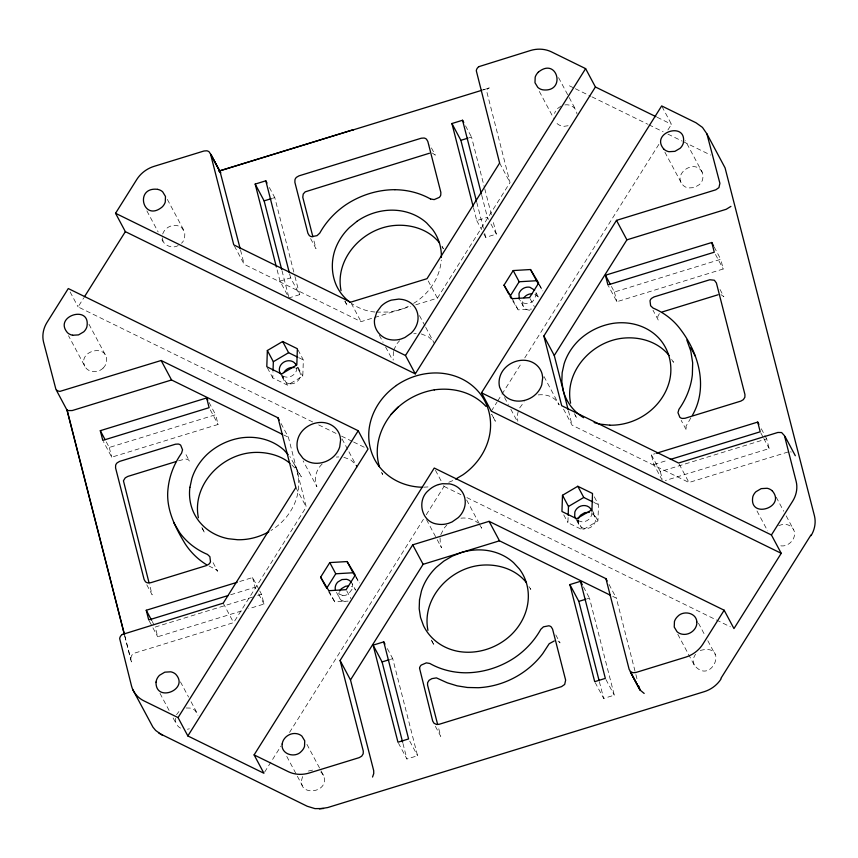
<?xml version="1.0" encoding="UTF-8"?>
<svg xmlns="http://www.w3.org/2000/svg" width="858" height="858" viewBox="0 0 858 858"><rect width="100%" height="100%" fill="white"/><g stroke="black" fill="none" stroke-linecap="round" stroke-linejoin="round"><path stroke-width="0.64" stroke-dasharray="4.29 3.22" d="M175.386 718.361C174.753 722.726 177.488 727.134 181.596 728.646M578.12 520.205C577.402 524.635 581.381 528.678 585.746 528.592A8.966 7.99 -28.1 0 0 595.152 522.018A8.977 8.001 -28.1 0 0 594.101 515.283L590.744 512.773M297.973 349.849L303.357 359.931L302.788 376.147L287.505 385.156L272.78 377.938L272.994 371.696M440.057 537.891L440.347 544.551L441.538 547.822L437.151 539.607M594.315 496.846L598.498 504.686L597.929 520.913L582.646 529.922L567.921 522.694L568.135 516.452M393.361 351.437L393.157 360.113M518.243 411.357L517.449 414.961L517.792 421.235M338.846 593.843L339.157 592.428M162.688 234.019C164.554 228.207 171.01 224.442 176.995 225.6A11.712 10.435 -28.1 0 1 182.035 228.099L184.835 232.7L184.642 238.267A11.712 10.435 -28.1 0 1 181.51 243.243M302.692 776.576C294.455 797.339 330.866 794.068 323.466 775.342L306.606 743.757M393.618 350.236L396.975 343.672L399.592 340.701M440.798 534.663L444.154 528.099L446.771 525.117M690.872 417.878L686.014 426.201L686.55 430.416L681.177 420.345M312.677 421.964L78.089 306.907L83.73 297.919M124.828 636.175L131.413 661.926C130.309 658.901 130.824 654.397 134.277 653.206L233.612 622.629L306.252 506.992L288.417 437.29L281.081 423.552M415.765 304.815L437.398 298.155L510.017 182.518L486.829 91.849C485.714 86.679 495.345 87.108 482.636 89.929M176.544 714.703L178.936 711.518M264.618 772.114L280.995 746.042M289.543 732.432L423.412 519.283M426.254 514.746L444.058 486.4L442.224 482.957M491.312 411.164L497.007 402.091M497.715 400.954L501.276 395.291M501.994 394.154L521.932 362.408M524.774 357.872L659.362 143.565M667.91 129.955L671.471 124.292L662.279 107.078M519.68 407.893L524.217 401.812M322.158 463.996C315.948 469.937 313.331 479.654 316.913 486.701L303.131 460.885M659.384 313.61L657.732 316.602L658.386 320.313L653.013 310.242M103.121 368.071C98.166 373.262 88.02 372.994 84.738 366.119L68.501 335.703M561.014 106.113L557.679 108.44A11.712 10.435 -28.1 0 0 554.547 113.428M448.798 482.239L453.614 480.298M178.174 245.581C171.461 249.281 163.181 244.959 161.25 237.784M778.656 525.632L782.528 524.442L786.486 524.538A11.712 10.435 -28.1 0 1 791.526 527.005C799.817 534.631 789.789 548.241 779.836 545.624M308.408 771.052L314.285 769.733M700.267 650.461C729.911 642.545 711.379 686.647 694.229 665.047L677.359 633.472M483.14 89.886L488.256 88.31M272.404 198.316L274.774 197.597L294.637 275.246M469.154 137.773L471.514 137.044L484.427 187.516M280.008 281.145L290.637 277.874L299.603 294.659L288.964 297.93L280.008 281.145L276.694 268.2M473.444 207.657L476.758 220.592L487.387 217.321L488.588 219.562M483.923 234.019L485.714 237.376L496.353 234.105L493.039 221.16M234.384 245.999L244.165 264.328L361.036 321.664L410.671 306.381M106.274 441.881L109.266 447.468L215.605 414.746L218.093 424.453L111.744 457.175L103.378 441.516M611.411 286.422L614.392 292.01L720.752 259.288L723.23 268.994L616.881 301.716L608.515 286.057M178.582 460.8L185.575 458.944L188.363 459.738L189.5 461.164L184.717 452.209M239.768 581.488L252.584 577.541L259.159 589.854M662.226 480.18L653.86 464.521L651.372 454.815L655.169 453.646M230.727 594.733L255.073 587.247L256.263 589.489M653.86 464.521L667.781 460.231M252.574 597.082L155.201 627.048L157.69 636.754L243.533 610.338M257.7 595.506L261.551 594.326L264.028 604.032L248.659 608.762M651.372 454.815L660.338 471.589L766.687 438.867L769.176 448.573L665.347 480.523M563.534 409.137L572.093 425.182L688.974 482.496L788.298 451.93M390.358 659.384L392.717 658.654L417.556 755.726L406.917 758.998L398.552 743.339M587.108 598.83L589.467 598.101L614.296 695.173L603.667 698.444L595.302 682.786M568.125 125.74L564.114 126.298A11.69 10.414 -28.1 0 1 557.153 123.616L555.92 122.265M187.409 729.246L189.382 728.807M413.792 333.762L416.205 333.623M336.357 457.067L338.771 456.928M460.971 518.189C466.655 517.395 474.002 519.122 477.82 522.951M564.896 104.912C570.516 103.893 576.748 107.979 576.962 113.932M512.741 300.836L518.189 309.867L531.51 309.073M538.245 394.894C546.106 394.079 553.174 396.289 557.614 402.241L559.137 404.879L543.468 375.547M423.713 487.194L430.341 486.797M328.646 591.741L334.781 601.898L348.112 601.104M186.143 707.989L190.101 708.075A11.712 10.435 -28.1 0 1 195.131 710.553L197.941 715.186M374.957 312.012L370.967 311.593A55.985 49.882 -28.1 0 1 351.909 303.721M376.287 312.151L389.789 312.012L399.217 309.91A56.006 49.903 -28.1 0 0 408.258 306.338M529.879 310.188L528.389 310.028A8.784 7.829 -28.1 0 1 524.549 308.151L519.905 300.332M290.605 383.826L289.114 383.665A8.784 7.829 -28.1 0 1 285.274 381.789L284.33 380.759M342.889 595.516L337.559 593.479A8.977 8.001 -28.1 0 1 336.626 592.438M790.486 451.844L791.28 452.069M421.278 333.944L428.153 336.583L432.722 340.776M343.844 457.25L350.707 459.888L355.287 464.081L357.078 467.063L348.305 450.632M432.357 153.046L435.296 155.159L429.912 145.088M720.945 294.594L723.873 296.707L719.69 288.867M657.207 117.289L671.471 124.292M569.433 85.811L574.174 88.138M575.364 88.717L590.787 96.278M591.977 96.868L647.736 124.217M648.927 124.807L663.159 131.789M667.91 134.116L682.142 141.098M683.333 141.677L710.617 155.062M534.866 294.38L538.234 296.889A8.977 7.99 -28.1 0 1 538.953 298.08L535.371 291.366A8.977 7.99 -28.1 0 1 536.003 295.484L533.311 300.708A8.977 7.99 -28.1 0 1 526.276 303.517L524.806 303.324A8.784 7.829 -28.1 0 1 520.967 301.437L520.023 300.407M298.82 357.7L303.357 359.931M593.961 502.466L598.498 504.686M577.97 520.688L582.164 521.879A8.977 8.001 -28.1 0 0 591.923 512.451M318.693 424.914L336.744 433.762M341.548 436.121L352.381 441.43M353.582 442.02L364.414 447.329M444.058 486.4L460.896 494.658M466.913 497.608L730.362 626.812M283.644 434.952L288.417 437.29M612.762 596.385L616.344 598.144L635.563 673.262M558.065 641.065L560.07 642.91L555.287 633.955M209.03 566.012L216.624 569.884L215.819 569.465M341.152 600.192L346.471 602.23A8.977 7.99 -28.1 0 0 347.994 602.134M216.27 569.701L217.664 571.256L212.28 561.186M291.806 464.875L296.9 470.109L301.287 476.844L289.875 456.531M671.61 359.448L673.487 362.291L671.6 358.783M442.052 246.857L443.307 248.756M528.968 586.582L530.845 589.425L528.957 585.917M323.466 775.342L321.289 772.425A11.712 10.435 -28.1 0 0 319.798 771.31M539.21 285.231L542.621 290.873M479.901 525.203L481.692 528.185L480.448 525.836M355.813 577.273L359.212 582.904M702.209 172.265C695.119 157.958 671.567 174.099 683.3 185.489A11.712 10.435 -28.1 0 0 688.341 187.966L694.272 187.612L699.506 184.524A11.712 10.435 -28.1 0 0 702.638 179.547L703.11 175.804L702.209 172.265L685.349 140.68M103.121 368.071A11.69 10.414 -28.1 0 0 106.649 361.25C108.087 343.093 77.563 350.568 84.738 366.119M574.388 413.695L576.93 418.372L575.214 415.143M344.83 301.115L347.372 305.78L345.088 301.469M431.746 640.84L434.277 645.516L431.424 640.122M202.188 528.249L204.719 532.925L201.866 527.531M442.042 246.192L443.307 248.53M664.886 152.166L681.123 182.572M714.178 246.975L720.752 259.288M715.465 254.44L723.23 268.994M761.314 428.796L766.687 438.867M760.81 432.904L763.202 437.376M763.802 438.502L769.176 448.573M558.569 77.649L568.564 96.364M569.186 97.533L576.061 110.403M776.222 497.179L783.708 511.218M786.207 515.894L793.704 529.922M539.36 91.463L553.721 118.361M757.003 510.993L767.62 530.877M679.182 464.167L688.974 482.496M499.624 163.041L510.017 182.518M465.54 125.858L471.514 137.044M539.285 284.18L542.867 290.905M490.969 224.035L496.353 234.105M530.137 298.756L534.319 306.596M698.455 623.165L705.319 636.035M707.818 640.712L715.315 654.751M476.758 220.592L481.531 229.547M512.215 298.67L518.189 309.867M591.956 509.716L597.929 520.913M593.028 513.127L594.819 516.473M576.673 518.725L582.646 529.922M576.372 519.851L578.764 524.324M609.008 584.395L616.344 598.144M504.558 397.533L508.322 404.568M510.832 409.266L517.095 420.999M563.738 514.854L567.921 522.694M428.228 280.974L437.398 298.155M583.494 586.915L589.467 598.101M419.487 315.594L425.118 326.158M425.75 327.327L434.513 343.758M605.93 679.515L614.296 695.173M379.322 335.231L383.076 342.278M385.585 346.964L392.471 359.877M466.666 500.021L479.815 524.656M351.254 303.335L361.036 321.664M435.478 470.334L441.602 481.81M310.607 238.588L315.991 248.659L313.213 238.063M269.391 187.527L274.774 197.597M426.501 519.658L436.518 538.427M342.042 438.899L347.683 449.463M298.005 367.203L302.788 376.147M297.286 367.245L299.678 371.718M281.531 373.97L287.505 385.156M281.231 375.085L283.612 379.568M267.396 367.857L272.78 377.938M167.353 199.41L184.213 230.995M355.877 576.222L359.47 582.936M435.381 726.34L440.765 736.411L437.988 725.814M387.344 648.584L392.717 658.654M295.849 487.526L306.252 506.992M146.89 210.886L158.129 231.939M346.729 590.797L350.911 598.627M336.497 592.363L339.489 597.962M409.781 741.183L417.556 755.726M328.807 590.701L334.781 601.898M209.03 402.434L215.605 414.746M210.328 409.909L218.093 424.453M259.76 590.969L261.551 594.326M258.655 593.961L264.028 604.032M88.953 324.227L105.824 355.802M70.131 291.988L78.089 306.907M223.219 603.153L233.612 622.629M286.765 756.402L302.381 785.638M146.793 584.802L152.177 594.873L149.356 584.084M152.22 621.46L154.011 624.817M149.324 621.095L152.306 626.683M152.906 627.809L157.69 636.754M180.459 681.885L188.578 697.093M191.066 701.769L197.319 713.47M159.996 693.371L169.981 712.086M173.112 717.932L176.233 723.777M381.445 472.254L382.647 474.517L382.078 473.133M522.887 305.92L522.565 300.397A8.784 7.829 -28.1 0 1 523.133 299.013M694.229 665.047L693.318 661.518L693.8 657.775A11.712 10.435 -28.1 0 1 695.591 654.3M294.369 463.964L297.329 472.136A56.006 49.903 -28.1 0 1 296.418 498.605A55.909 49.818 -28.1 0 1 270.967 530.523M163.127 241.291L162.216 237.763M614.392 292.01L616.881 301.716M660.338 471.589L662.194 478.871M568.468 410.982L572.093 425.182M635.896 674.549L637.548 681.027M484.759 188.814L491.387 214.693M481.756 195.324L487.387 217.321M476.78 202.434L483.397 228.325M484.727 233.494L485.714 237.376M599.356 681.627L603.667 698.444M294.97 276.533L299.603 294.659M289.65 273.992L290.637 277.874M282.014 270.753L288.642 296.632M402.949 743.468L406.917 758.998M240.53 250.086L244.165 264.328M252.584 577.541L255.073 587.247M109.266 447.468L111.744 457.175M124.678 635.51L130.974 660.177M341.109 600.171A8.977 7.99 -28.1 0 1 338.803 593.822M342.868 595.559A8.977 8.001 -28.1 0 0 348.68 593.768L352.295 588.953A8.977 8.001 -28.1 0 0 351.962 583.408L355.544 590.111A8.977 7.99 -28.1 0 0 354.858 588.888L353.893 587.891A8.784 7.829 -28.1 0 0 351.469 586.411M290.583 383.869A8.977 7.99 -28.1 0 0 296.396 382.078L297.619 381.059A8.784 7.829 -28.1 0 0 300 377.252L300.321 375.836A8.977 7.99 -28.1 0 0 298.959 370.527L298.016 369.498A8.784 7.829 -28.1 0 0 295.602 368.018M284.266 380.78A8.977 7.99 -28.1 0 1 282.915 375.461M296.782 367.696A8.977 7.99 -28.1 0 1 296.739 369.122L296.418 370.538A8.784 7.829 -28.1 0 1 294.037 374.345L292.835 375.332A8.977 7.99 -28.1 0 1 287.001 377.155L285.532 376.962A8.784 7.829 -28.1 0 1 282.829 375.933M413.599 303.389A56.006 49.903 -28.1 0 0 424.142 295.216A55.909 49.818 -28.1 0 0 441.28 260.049M495.281 421.128L491.688 414.221L495.281 421.128"/><path stroke-width="1.29" d="M267.364 350.514L266.795 366.741L281.531 373.97L296.814 364.961L297.372 348.734L282.647 341.505L267.364 350.514L273.337 361.711L273.037 370.441M562.505 495.27L561.947 511.497L576.673 518.725L591.956 509.716L592.524 493.489L577.788 486.272L562.505 495.27L568.479 506.467L568.178 515.208M189.94 487.28L191.892 478.41A56.135 50.011 -28.1 0 1 206.81 454.665C216.27 445.763 228.325 439.864 241.162 437.87A55.985 49.882 -28.1 0 1 283.998 450.064L288.191 454.686M692.363 415.422C708.247 387.666 699.12 354.043 680.887 329.912A78.164 69.637 -28.1 0 0 653.024 308.043L650.621 305.759L650.021 300.772A5.684 5.062 -28.1 0 1 651.512 298.402L654 296.932L709.834 279.751L714.36 280.234L716.398 282.968L744.948 394.594L744.873 397.243L743.371 399.624L740.872 401.094L685.049 418.275L682.217 418.436A5.684 5.062 -28.1 0 1 679.826 417.256L677.97 412.655L678.935 409.33A78.164 69.637 -28.1 0 0 692.363 374.764L692.663 362.752L690.797 351.051L686.84 340.004M372.544 777.037L373.745 773.562L373.691 770.613L350.493 679.954L340.1 660.478L412.709 544.841L489.081 521.342L605.941 578.667L607.164 580.952M811.067 535.639C814.682 529.804 816.097 522.586 814.457 515.873L725.064 167.868L706.895 133.848L702.477 127.413L696.01 122.78L661.668 105.931L481.51 392.803L491.312 411.164L781.23 553.324L733.965 628.592L724.163 610.231L434.255 468.039L254.107 754.901L263.91 773.251L187.848 735.95L178.046 717.599L143.704 700.75C137.784 697.811 133.183 692.395 131.521 685.982L119.691 638.642A5.674 5.051 -28.1 0 1 122.329 634.448M478.925 66.634L530.641 50.461C537.398 48.423 544.862 48.734 551.265 51.78L585.617 68.629L595.409 86.98L415.293 373.852L125.354 231.649L115.551 213.288L136.894 179.301C140.83 173.187 146.943 168.597 153.882 166.409L204.022 150.987L206.842 150.804A5.684 5.062 -28.1 0 1 209.245 151.984L210.575 154.193L233.773 244.862L350.643 302.188L427.005 278.689L499.624 163.041L476.308 70.796A5.674 5.051 -28.1 0 1 478.946 66.602M84.438 296.793L125.354 231.649M178.046 717.599L358.215 430.748L68.286 288.545L46.943 322.533C43.372 328.314 41.892 335.435 43.554 342.085L55.899 389.275A5.674 5.051 -28.1 0 0 60.103 391.334L161.143 360.499L278.013 417.814L279.236 420.109M415.293 373.852L405.491 355.491L585.617 68.629M187.848 735.95L368.018 449.099L358.215 430.748M320.635 577.166L329.783 562.591L347.104 561.561L355.287 575.096L346.128 589.671L328.807 590.701L320.635 577.166L326.008 587.237M504.032 285.135L513.191 270.56L530.512 269.53L538.685 283.065L529.536 297.64L512.215 298.67L504.032 285.135L508.815 294.09M326.608 588.363L335.757 573.788L353.088 572.758L355.126 576.136M538.534 284.105L536.486 280.727L519.165 281.756L510.006 296.332L511.368 298.584M781.23 553.324L771.428 534.974L792.771 500.997C796.342 495.216 797.822 488.084 796.16 481.435L784.459 435.671L781.606 432.539L777.895 432.453L678.571 463.02L561.7 405.705L543.865 336.004L616.494 220.367L715.819 189.8L718.95 187.612L719.894 183.312L706.895 133.848M350.493 679.954L423.112 564.317L499.474 540.808L610.381 595.216M568.135 409.684L554.268 355.48L626.898 239.843L726.222 209.277L730.919 206.392M724.163 610.231L702.82 644.219C698.884 650.343 692.771 654.922 685.832 657.11L635.692 672.543L632.872 672.715L630.469 671.535L629.139 669.326L605.941 578.667M720.988 678.238L810.939 535.017M721.02 679.01C717.17 684.995 711.185 689.478 704.407 691.623L327.67 807.56L319.38 808.858M437.655 724.538L427.552 685.038L427.606 682.689L429.107 680.276L431.939 678.624L436.432 677.895L447.318 682.829L457.132 685.842L467.428 687.483L478.217 687.719C503.41 686.539 527.616 673.702 542.782 653.571L549.206 643.715L554.236 640.98M485.982 406.392C472.983 392.342 453.474 387.205 434.255 389.843L434.416 389.832C417.739 392.546 402.241 401.287 391.323 414.178L391.452 414.049C379.333 429.086 373.874 448.412 379.408 466.634M391.323 414.178L398.369 406.864M538.309 72.19C557.443 56.306 566.495 92.761 542.824 89.833A11.712 10.435 -28.1 0 1 537.794 87.366L534.984 82.722L535.188 77.166A11.712 10.435 -28.1 0 1 538.32 72.211M356.949 221.364L349.463 227.52A56.135 50.011 -28.1 0 0 334.545 251.276C331.091 262.634 331.617 275.086 336.593 285.918A55.985 49.882 -28.1 0 0 349.86 302.231M396.342 385.457C408.226 377.241 422.458 372.726 436.936 372.962A62.355 55.555 -28.1 0 1 480.705 394.476C488.577 405.051 491.795 418.447 490.175 431.477A62.355 55.555 -28.1 0 1 462.977 474.774L455.695 479.075M273.337 361.711L288.62 352.702L297.683 357.153M568.479 506.467L583.762 497.458L592.835 501.909M122.308 634.48L223.219 603.153L295.849 487.526L278.013 417.814M218.908 171.064L353.324 129.719M219.627 170.924L353.056 129.826M481.853 90.283L352.917 129.976M276.362 266.913L255.18 184.084L265.808 180.813L267.01 183.044M473.112 206.36L451.919 123.531L462.559 120.259L463.749 122.501M255.18 184.084L264.135 200.869L271.225 198.681M451.919 123.531L460.885 140.315L467.975 138.138M429.461 153.228L305.191 191.838L303.217 194.037L302.777 197.286L312.88 236.787M282.454 434.373L171.546 379.976L72.211 410.553L67.45 410.574M206.649 397.962L209.127 407.668L102.788 440.39L100.3 430.684L206.649 397.962L207.84 400.193M711.786 242.503L714.274 252.209L607.914 284.942L605.437 275.225L711.786 242.503L713.577 245.86M176.051 461.583L127.831 476.415L125.247 477.852L123.434 480.77L149.024 582.786M662.204 311.958L718.039 294.777M228.164 595.527L148.724 619.969L146.246 610.263L237.205 582.271M656.434 453.249L757.732 422.082L758.922 424.313M670.312 459.448L760.209 431.789L757.732 422.082M383.762 641.87L408.59 738.942L397.962 742.213L373.123 645.141L383.762 641.87L384.952 644.101M580.501 581.316L605.34 678.388L594.701 681.67L569.873 584.588L580.501 581.316L582.292 584.673M373.123 645.141L382.089 661.926L389.178 659.738M569.873 584.588L578.828 601.372L585.917 599.195M438.481 484.566L442.256 483.719L449.774 483.891A22.319 19.884 -28.1 0 1 459.395 488.599C464.714 493.393 466.527 501.254 464.35 508A22.319 19.884 -28.1 0 1 458.376 517.524L452.037 521.954L448.412 523.38A22.351 19.916 -28.1 0 1 437.108 524.066C421.224 521.964 416.57 500.193 428.507 490.433A22.351 19.916 -28.1 0 1 438.481 484.566M323.541 808.526L314.983 808.622L307.207 806.252L158.955 733.193M394.97 189.672C377.509 189.715 360.339 195.152 345.828 204.794A78.164 69.637 -28.1 0 0 319.734 233.151L317.052 235.639L311.647 236.69A5.684 5.062 -28.1 0 1 309.255 235.51L307.915 233.29L294.884 182.336L294.97 179.687A5.684 5.062 -28.1 0 1 296.46 177.316L298.959 175.858L421.267 138.213L424.088 138.031A5.684 5.062 -28.1 0 1 426.49 139.211L427.82 141.42L440.851 192.374L440.765 195.034A5.684 5.062 -28.1 0 1 439.275 197.404L434.169 199.603L430.705 199.002M348.562 585.853L345.538 586.271L341.548 588.62A8.784 7.829 -28.1 0 0 339.725 591.044M72.587 335.242L78.528 334.899L83.762 331.81A11.712 10.435 -28.1 0 0 86.883 326.823C91.205 304.075 52.917 316.076 67.557 332.775A11.712 10.435 -28.1 0 0 72.619 335.231M609.834 425.171L600.525 424.184A56.135 50.011 -28.1 0 1 594.154 422.533M589.328 512.365L584.802 512.634L580.823 514.982A8.784 7.829 -28.1 0 0 578.431 518.79M157.636 189.339C133.977 186.411 143.018 222.866 162.151 206.993A11.712 10.435 -28.1 0 0 165.283 202.005L165.476 196.45L162.666 191.817A11.712 10.435 -28.1 0 0 157.647 189.371M294.176 367.61L292.685 367.449A8.977 7.99 -28.1 0 0 286.872 369.24L285.682 370.227A8.784 7.829 -28.1 0 0 283.859 372.651M595.409 86.98L656.016 116.709M115.551 213.288L405.491 355.491M481.51 392.803L771.428 534.974M254.107 754.901L288.449 771.739C294.852 774.795 302.327 775.096 309.073 773.058L359.212 757.635L361.711 756.166L363.191 753.785L363.288 751.136L340.1 660.478M219.208 171.461L219.787 171.761M644.176 693.446L640.057 690.025L630.727 672.457L640.057 690.025M162.119 735.081L155.641 730.437L152.906 727.112L132.818 689.682M289.95 463.299C279.504 454.311 263.095 451.008 249.228 452.895C218.35 457.024 192.095 486.99 198.391 517.76M206.467 564.682C197.941 559.373 190.68 552.273 185.199 543.875C174.957 526.984 165.358 508.108 168.147 487.709A78.164 69.637 -28.1 0 1 181.574 453.142L182.55 449.817L180.695 445.216A5.684 5.062 -28.1 0 0 178.292 444.036L175.461 444.208L119.627 461.389L117.138 462.859A5.684 5.062 -28.1 0 0 115.648 465.229L115.562 467.878L144.123 579.504L145.442 581.724A5.684 5.062 -28.1 0 0 147.844 582.893L150.665 582.732L206.499 565.551L208.998 564.071A5.684 5.062 -28.1 0 0 210.489 561.7L209.888 556.713L207.486 554.429A78.164 69.637 -28.1 0 1 179.622 532.561L173.67 522.468M669.111 355.566C657.947 341.43 638.888 336.057 621.428 338.352C590.551 342.481 564.296 372.447 570.591 403.206M439.553 242.975C428.389 228.839 409.33 223.466 391.881 225.761C360.993 229.89 334.738 259.856 341.044 290.615M526.458 582.7C515.293 568.564 496.235 563.191 478.785 565.486C447.908 569.615 421.653 599.581 427.949 630.351M663.942 149.238C649.302 132.529 687.601 120.528 683.279 143.286A11.712 10.435 -28.1 0 1 680.147 148.273L674.914 151.351L668.983 151.705A11.712 10.435 -28.1 0 1 663.974 149.228M772.168 490.744C786.797 507.453 748.508 519.455 752.831 496.696A11.712 10.435 -28.1 0 1 755.962 491.709L761.196 488.631L767.127 488.277A11.712 10.435 -28.1 0 1 772.136 490.755M534.652 290.176L529.879 287.258A8.977 8.001 -28.1 0 0 522.565 288.889L521.374 289.875A8.784 7.829 -28.1 0 0 518.983 293.683L519.304 299.217M295.377 363.813L294.433 362.784A8.784 7.829 -28.1 0 0 290.594 360.896L289.103 360.746A8.977 7.99 -28.1 0 0 283.312 362.494L282.1 363.513A8.784 7.829 -28.1 0 0 279.708 367.321L279.397 368.736A8.977 7.99 -28.1 0 0 280.748 374.045M351.244 582.217L350.311 581.188A8.784 7.829 -28.1 0 0 346.46 579.3L341.956 579.558L337.966 581.917A8.784 7.829 -28.1 0 0 335.575 585.714L335.264 587.129A8.977 8.001 -28.1 0 0 335.424 589.939M240.197 248.788L220.195 172.126M378.625 465.808C370.763 455.201 367.514 441.806 369.144 428.753A62.355 55.555 -28.1 0 1 396.407 385.489M575.89 518.8L574.688 516.302L574.849 512.076A8.784 7.829 -28.1 0 1 577.241 508.279C580.737 504.729 587.376 504.397 590.519 508.579A8.977 8.001 -28.1 0 1 591.709 511.068M220.538 172.576L210.66 154.204L220.688 172.898L211.111 154.944M785.006 436.422L795.312 455.727M616.494 220.367L626.898 239.843M605.437 275.225L610.21 284.18M530.512 269.53L536.486 280.727M513.191 270.56L519.165 281.756M543.865 336.004L554.268 355.48M577.788 486.272L583.762 497.458M630.276 671.707L639.864 689.65L638.878 686.207M489.081 521.342L499.474 540.808M412.709 544.841L423.112 564.317M282.647 341.505L288.62 352.702M347.104 561.561L353.088 572.758M329.783 562.591L335.757 573.788M161.143 360.499L171.546 379.976M100.3 430.684L105.084 439.639M146.246 610.263L151.619 620.334M56.349 390.165L67.01 410.145M690.851 347.704L695.409 356.327M462.559 120.259L481.424 194.026M460.885 140.315L476.447 201.147M578.828 601.372L599.034 680.33M265.808 180.813L289.318 272.694M264.135 200.869L281.681 269.455M382.089 661.926L402.616 742.17M66.849 409.566L124.528 635.017M67.149 410.274L124.389 634.416M268.854 531.767A55.909 49.818 -28.1 0 1 237.634 539.736L228.314 538.727A56.135 50.011 -28.1 0 1 204.311 526.951A55.909 49.818 -28.1 0 1 189.886 487.312M609.834 425.193A55.909 49.818 -28.1 0 0 668.607 384.062C674.077 367.181 669.497 347.501 656.198 335.521A55.985 49.882 -28.1 0 0 613.363 323.316C600.536 325.321 588.481 331.209 579.011 340.111A56.135 50.011 -28.1 0 0 564.103 363.867L562.151 372.737L561.829 381.649L563.18 390.326A56.006 49.903 -28.1 0 0 576.522 412.408A56.135 50.011 -28.1 0 0 583.601 417.696M422.436 487.247A62.355 55.555 -28.1 0 1 378.678 465.787M531.96 293.811A8.977 8.001 -28.1 0 0 526.147 295.602L524.957 296.589A8.784 7.829 -28.1 0 0 523.927 297.747M295.442 363.792A8.977 7.99 -28.1 0 1 296.16 364.993M394.862 189.704A78.164 69.637 -28.1 0 1 430.598 199.035M356.939 221.353A55.909 49.818 -28.1 0 1 402.638 211.165A56.135 50.011 -28.1 0 1 426.641 222.93L432.518 229.397A55.909 49.818 -28.1 0 1 441.398 257.486M156.027 682.11C155.448 703.238 189.693 689.457 175.772 674.291A11.712 10.435 -28.1 0 0 170.742 671.814L164.8 672.168L159.567 675.257A11.712 10.435 -28.1 0 0 156.446 680.244L156.027 682.11M282.175 743.983C280.641 754.343 295.195 758.547 301.405 751.34A11.712 10.435 -28.1 0 0 304.536 746.353L304.729 740.797L301.93 736.164A11.712 10.435 -28.1 0 0 296.9 733.719C290.294 732.346 283.065 737.226 282.175 743.983M696.857 622.029C697.275 629.59 689.306 635.671 682.078 634.18A11.712 10.435 -28.1 0 1 677.048 631.713L674.238 627.08L674.442 621.524A11.712 10.435 -28.1 0 1 677.573 616.537C683.311 610.092 696.406 612.58 696.857 622.029M340.637 439.779L339.736 446.889A22.319 19.884 -28.1 0 1 333.762 456.402C328.185 461.711 320.12 464.339 312.505 462.945A22.319 19.884 -28.1 0 1 302.885 458.226L298.745 452.67L297.565 449.388A22.351 19.916 -28.1 0 1 297.93 438.813C302.338 424.045 322.951 416.881 334.77 427.477A22.351 19.916 -28.1 0 1 340.09 436.304L340.637 439.779M374.581 319.058C373.101 328.689 380.437 338.095 389.929 339.639A22.351 19.916 -28.1 0 0 401.233 338.964L404.858 337.526L411.196 333.097A22.319 19.884 -28.1 0 0 417.17 323.584C419.348 316.838 417.535 308.966 412.215 304.182A22.319 19.884 -28.1 0 0 402.606 299.517L398.884 299.067L391.302 300.139A22.351 19.916 -28.1 0 0 381.327 306.016L376.78 312.087L374.581 319.058M542.696 377.595L541.795 384.706A22.319 19.884 -28.1 0 1 535.821 394.219C530.233 399.528 522.179 402.155 514.553 400.761A22.351 19.916 -28.1 0 1 504.944 396.01L502.595 393.468L499.624 387.205A22.351 19.916 -28.1 0 1 499.978 376.63C504.386 361.872 525.01 354.697 536.829 365.294A22.351 19.916 -28.1 0 1 542.149 374.12L542.696 377.595M419.498 599.871L419.187 608.783L420.538 617.46L423.498 625.643A55.985 49.882 -28.1 0 0 457.872 651.319C476.941 654.815 497.082 648.23 511.057 634.952A55.909 49.818 -28.1 0 0 519.455 569.101L513.556 562.655A56.135 50.011 -28.1 0 0 489.553 550.879A56.006 49.903 -28.1 0 0 461.293 552.563L452.252 556.145L443.854 561.089L436.368 567.245A56.135 50.011 -28.1 0 0 421.45 591.001L419.498 599.871M419.562 668.328L432.689 721.042L434.019 723.251L436.432 724.442L439.253 724.259L561.561 686.625L564.682 684.448L565.636 680.126L552.595 629.171L551.265 626.962A5.684 5.062 -28.1 0 0 548.863 625.782L543.457 626.833L540.787 629.322A78.164 69.637 -28.1 0 1 514.693 657.678C500.171 667.32 483 672.758 465.551 672.801A78.164 69.637 -28.1 0 1 429.815 663.47L426.34 662.869L421.235 665.068A5.684 5.062 -28.1 0 0 419.744 667.438L419.562 668.328"/></g></svg>
